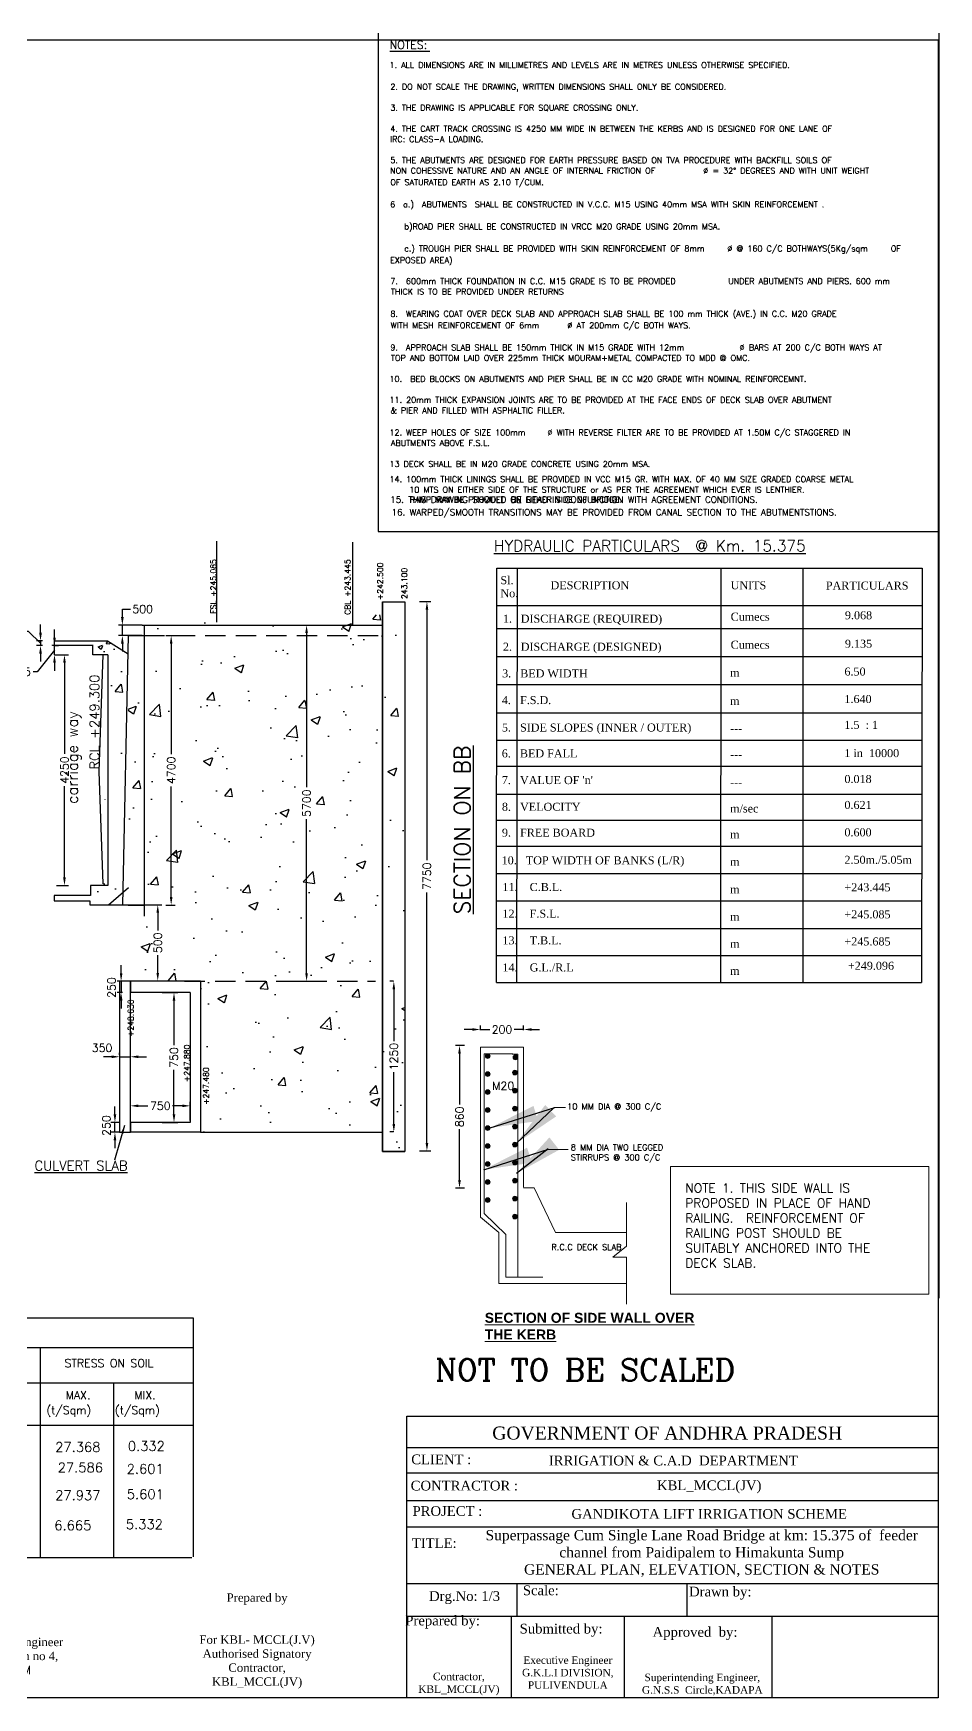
# Model space of a CAD drawing. Header units: inches. Extents: x 51530 to 52244, y 80984 to 81525.
# Drawn here: x 51962 to 52244, y 80984 to 81504 of the extents above; entities that cross this region are included whole.
import ezdxf

# ---------------------------------------------------------------- set-up
doc = ezdxf.new("R2010")
doc.units = ezdxf.units.IN
doc.header["$MEASUREMENT"] = 0
doc.linetypes.add('DASHED2', pattern=[9.525, 6.35, -3.175])
doc.layers.add('table border', color=1, linetype='Continuous')
doc.layers.add('text', color=6, linetype='Continuous')
doc.styles.add('RC', font='romanc.shx')
doc.styles.add('ROMAND', font='romand')
doc.styles.add('rs', font='romans.shx')
doc.styles.get("Standard").update_dxf_attribs({"font": 'romans.shx'})
doc.styles.add('TIMES', font='times.ttf')
doc.dimstyles.new('ISO-25', dxfattribs={"dimtxt": 2.5, "dimasz": 2.5, "dimexe": 1.25, "dimexo": 0.625, "dimtad": 1, "dimtxsty": 'Standard', "dimcen": 2.5, "dimadec": 0, "dimazin": 0, "dimtfac": 1, "dimtmove": 0, "dimatfit": 3, "dimfxl": 1, "dimarcsym": 0})
pattern_1 = [(50, (0, 0), (28.6904073, -2.5100854), [3, -33]), (355, (0, 0), (-5.550053, 30.087685), [2.4, -26.4]), (100.4514, (2.39, -0.21), (23.140375, 27.577582), [2.549608, -28.0456845]), (46.1842, (0, 8), (42.689642, -6.62076), [4.5, -49.5]), (96.6356, (3.557, 7.45), (37.386508, 38.964715), [3.824412, -42.06852]), (351.1842, (0, 8), (37.386478, 38.964744), [3.6, -39.6]), (21, (4, 6), (23.876282, -16.1047556), [3, -33]), (326, (4, 6), (9.732613, 29.006002), [2.4, -26.4]), (71.4514, (5.99, 4.658), (33.608905, 12.90122), [2.549608, -28.0456845]), (37.5, (0, 0), (0.4863942, 13.3157542), [0, -26.08, 0, -26.8, 0, -26.5]), (7.5, (0, 0), (10.5227815, 15.7764685), [0, -15.28, 0, -25.48, 0, -10.1]), (327.5, (-8.92, 0), (21.3528974, -0.9021949), [0, -10, 0, -31.2, 0, -41.4]), (317.5, (-12.92, 0), (23.3274468, 4.0041993), [0, -13, 0, -20.72, 0, -29.4])]
pattern_2 = [(50, (0, 0), (14.3452037, -1.2550427), [1.5, -16.5]), (355, (0, 0), (-2.7750267, 15.0438427), [1.2, -13.2]), (100.4514, (1.195, -0.105), (11.5701876, 13.7887908), [1.2748038, -14.0228422]), (46.1842, (0, 4), (21.344821, -3.3103803), [2.25, -24.75]), (96.6356, (1.779, 3.724), (18.693254, 19.4823574), [1.912206, -21.03426]), (351.1842, (0, 4), (18.693239, 19.482372), [1.8, -19.8]), (21, (2, 3), (11.938141, -8.0523778), [1.5, -16.5]), (326, (2, 3), (4.8663066, 14.503001), [1.2, -13.2]), (71.4514, (2.995, 2.329), (16.8044526, 6.45061), [1.2748038, -14.0228422]), (37.5, (0, 0), (0.2431971, 6.65787708), [0, -13.04, 0, -13.4, 0, -13.25]), (7.5, (0, 0), (5.26139075, 7.88823424), [0, -7.64, 0, -12.74, 0, -5.05]), (327.5, (-4.46, 0), (10.67644872, -0.45109743), [0, -5, 0, -15.6, 0, -20.7]), (317.5, (-6.46, 0), (11.6637234, 2.00209965), [0, -6.5, 0, -10.36, 0, -14.7])]

# ---------------------------------------------------------------- blocks, each defined once
blk = doc.blocks.new('*D255')
at = {"color": 0, "lineweight": -2, "transparency": 16777216}
for p, q in [((51963.92, 81316.26), (51963.92, 81318.76)), ((51960.19, 81316.63), (51958.94, 81316.63)), ((51963.92, 81312.99), (51960.19, 81316.63)), ((51964.54, 81313.76), (51962.67, 81313.76)), ((51963.92, 81313.76), (51963.92, 81312.22)), ((51963.92, 81313.76), (51963.92, 81312.22)), ((51964.54, 81312.22), (51962.67, 81312.22)), ((51963.92, 81309.72), (51963.92, 81307.22))]:
    blk.add_line(p, q, dxfattribs=at)
at = {"color": 0, "transparency": 16777216}
for points in [[(51963.5, 81316.26), (51964.34, 81316.26), (51963.92, 81313.76)], [(51963.5, 81309.72), (51964.34, 81309.72), (51963.92, 81312.22)]]:
    blk.add_solid(points, dxfattribs=at)
at = {"color": 0, "transparency": 16777216, "insert": (51955.1, 81316.63), "char_height": 2.5, "attachment_point": 5}
blk.add_mtext('200', dxfattribs=at)
blk = doc.blocks.new('*D256')
at = {"color": 0, "lineweight": -2, "transparency": 16777216}
for p, q in [((51968.29, 81314.72), (51968.29, 81317.22)), ((51968.29, 81310.8), (51962.82, 81304.05)), ((51968.29, 81309.37), (51968.29, 81312.22)), ((51968.29, 81309.37), (51968.29, 81312.22)), ((51968.32, 81312.22), (51969.54, 81312.22)), ((51968.32, 81309.37), (51969.54, 81309.37)), ((51962.82, 81304.05), (51961.57, 81304.05)), ((51968.29, 81306.87), (51968.29, 81304.37))]:
    blk.add_line(p, q, dxfattribs=at)
at = {"color": 0, "transparency": 16777216}
for points in [[(51967.87, 81314.72), (51968.71, 81314.72), (51968.29, 81312.22)], [(51967.87, 81306.87), (51968.71, 81306.87), (51968.29, 81309.37)]]:
    blk.add_solid(points, dxfattribs=at)
at = {"color": 0, "transparency": 16777216, "insert": (51957.73, 81304.05), "char_height": 2.5, "attachment_point": 5}
blk.add_mtext('225', dxfattribs=at)
blk = doc.blocks.new('*D257')
at = {"color": 0, "lineweight": -2, "transparency": 16777216}
for p, q in [((51968.95, 81309.37), (51972.65, 81309.37)), ((51971.4, 81306.87), (51971.4, 81278.37)), ((51971.4, 81239.81), (51971.4, 81268.31)), ((51968.95, 81237.31), (51972.65, 81237.31))]:
    blk.add_line(p, q, dxfattribs=at)
at = {"color": 0, "transparency": 16777216}
for points in [[(51970.98, 81306.87), (51971.81, 81306.87), (51971.4, 81309.37)], [(51970.98, 81239.81), (51971.81, 81239.81), (51971.4, 81237.31)]]:
    blk.add_solid(points, dxfattribs=at)
at = {"color": 0, "transparency": 16777216, "insert": (51971.4, 81273.34), "char_height": 2.5, "attachment_point": 5, "rotation": 90}
blk.add_mtext('4250', dxfattribs=at)
blk = doc.blocks.new('*D258')
at = {"color": 0, "lineweight": -2, "transparency": 16777216}
for p, q in [((52003.07, 81315.34), (52005.97, 81315.34)), ((52004.72, 81312.84), (52004.72, 81278.28)), ((52004.72, 81233.66), (52004.72, 81268.22)), ((52003.07, 81231.16), (52005.97, 81231.16))]:
    blk.add_line(p, q, dxfattribs=at)
at = {"color": 0, "transparency": 16777216}
for points in [[(52004.3, 81312.84), (52005.13, 81312.84), (52004.72, 81315.34)], [(52004.3, 81233.66), (52005.13, 81233.66), (52004.72, 81231.16)]]:
    blk.add_solid(points, dxfattribs=at)
at = {"color": 0, "transparency": 16777216, "insert": (52004.72, 81273.25), "char_height": 2.5, "attachment_point": 5, "rotation": 90}
blk.add_mtext('4700', dxfattribs=at)
blk = doc.blocks.new('*D259')
at = {"color": 0, "lineweight": -2, "transparency": 16777216}
for p, q in [((51995.67, 81318.62), (51988.23, 81318.62)), ((51989.48, 81321.12), (51989.48, 81323.62)), ((51989.48, 81323.62), (51991.98, 81323.62)), ((51989.48, 81315.34), (51989.48, 81318.62)), ((51995.67, 81315.34), (51988.23, 81315.34)), ((51989.48, 81312.84), (51989.48, 81310.34))]:
    blk.add_line(p, q, dxfattribs=at)
at = {"color": 0, "transparency": 16777216}
for points in [[(51989.06, 81321.12), (51989.9, 81321.12), (51989.48, 81318.62)], [(51989.06, 81312.84), (51989.9, 81312.84), (51989.48, 81315.34)]]:
    blk.add_solid(points, dxfattribs=at)
at = {"color": 0, "transparency": 16777216, "insert": (51995.82, 81323.62), "char_height": 2.5, "attachment_point": 5}
blk.add_mtext('500', dxfattribs=at)
blk = doc.blocks.new('*D276')
at = {"color": 0, "lineweight": -2, "transparency": 16777216}
for p, q in [((52001.95, 81203.81), (52006.85, 81203.81)), ((52005.6, 81201.31), (52005.6, 81187.38)), ((52005.6, 81165.77), (52005.6, 81179.7)), ((52001.95, 81163.27), (52006.85, 81163.27))]:
    blk.add_line(p, q, dxfattribs=at)
at = {"color": 0, "transparency": 16777216}
for points in [[(52005.18, 81201.31), (52006.01, 81201.31), (52005.6, 81203.81)], [(52005.18, 81165.77), (52006.01, 81165.77), (52005.6, 81163.27)]]:
    blk.add_solid(points, dxfattribs=at)
at = {"color": 0, "transparency": 16777216, "insert": (52005.6, 81183.54), "char_height": 2.5, "attachment_point": 5, "rotation": 90}
blk.add_mtext('750', dxfattribs=at)
blk = doc.blocks.new('*D277')
at = {"color": 0, "lineweight": -2, "transparency": 16777216}
for p, q in [((51987.16, 81165.77), (51987.16, 81168.27)), ((51988.62, 81163.27), (51985.91, 81163.27)), ((51987.16, 81160.18), (51987.16, 81163.27)), ((51988.62, 81160.18), (51985.91, 81160.18)), ((51987.16, 81157.68), (51987.16, 81155.18))]:
    blk.add_line(p, q, dxfattribs=at)
at = {"color": 0, "transparency": 16777216}
for points in [[(51986.74, 81165.77), (51987.58, 81165.77), (51987.16, 81163.27)], [(51986.74, 81157.68), (51987.58, 81157.68), (51987.16, 81160.18)]]:
    blk.add_solid(points, dxfattribs=at)
at = {"color": 0, "transparency": 16777216, "insert": (51984.48, 81162.28), "char_height": 2.5, "attachment_point": 5, "rotation": 90}
blk.add_mtext('250', dxfattribs=at)
blk = doc.blocks.new('*D278')
at = {"color": 0, "lineweight": -2, "transparency": 16777216}
for p, q in [((51989.09, 81209.84), (51989.09, 81212.34)), ((51989.51, 81207.34), (51987.84, 81207.34)), ((51989.09, 81207.34), (51989.09, 81203.81)), ((51989.51, 81203.81), (51987.84, 81203.81)), ((51989.09, 81201.31), (51989.09, 81198.81))]:
    blk.add_line(p, q, dxfattribs=at)
at = {"color": 0, "transparency": 16777216}
for points in [[(51988.68, 81209.84), (51989.51, 81209.84), (51989.09, 81207.34)], [(51988.68, 81201.31), (51989.51, 81201.31), (51989.09, 81203.81)]]:
    blk.add_solid(points, dxfattribs=at)
at = {"color": 0, "transparency": 16777216, "insert": (51986.12, 81205.4), "char_height": 2.5, "attachment_point": 5, "rotation": 90}
blk.add_mtext('250', dxfattribs=at)
blk = doc.blocks.new('*D283')
at = {"color": 0, "lineweight": -2, "transparency": 16777216}
for p, q in [((51984.22, 81231.27), (52001.78, 81231.27)), ((52000.53, 81228.77), (52000.53, 81223.21)), ((52000.53, 81209.97), (52000.53, 81215.53)), ((51994.67, 81207.47), (52001.78, 81207.47))]:
    blk.add_line(p, q, dxfattribs=at)
at = {"color": 0, "transparency": 16777216}
for points in [[(52000.11, 81228.77), (52000.94, 81228.77), (52000.53, 81231.27)], [(52000.11, 81209.97), (52000.94, 81209.97), (52000.53, 81207.47)]]:
    blk.add_solid(points, dxfattribs=at)
at = {"color": 0, "transparency": 16777216, "insert": (52000.53, 81219.37), "char_height": 2.5, "attachment_point": 5, "rotation": 90}
blk.add_mtext('500', dxfattribs=at)
blk = doc.blocks.new('*D284')
at = {"color": 0, "lineweight": -2, "transparency": 16777216}
for p, q in [((52074.15, 81207.36), (52073.01, 81207.36)), ((52074.26, 81204.86), (52074.26, 81188.67)), ((52074.26, 81162.77), (52074.26, 81178.96)), ((52074.15, 81160.27), (52073.01, 81160.27))]:
    blk.add_line(p, q, dxfattribs=at)
at = {"color": 0, "transparency": 16777216}
for points in [[(52073.84, 81204.86), (52074.67, 81204.86), (52074.26, 81207.36)], [(52073.84, 81162.77), (52074.67, 81162.77), (52074.26, 81160.27)]]:
    blk.add_solid(points, dxfattribs=at)
at = {"color": 0, "transparency": 16777216, "insert": (52074.26, 81183.82), "char_height": 2.5, "attachment_point": 5, "rotation": 90}
blk.add_mtext('1250', dxfattribs=at)
blk = doc.blocks.new('*D285')
at = {"color": 0, "lineweight": -2, "transparency": 16777216}
for p, q in [((52082.28, 81325.95), (52085.84, 81325.95)), ((52084.59, 81323.45), (52084.59, 81245.18)), ((52084.59, 81156.86), (52084.59, 81235.12)), ((52082.28, 81154.36), (52085.84, 81154.36))]:
    blk.add_line(p, q, dxfattribs=at)
at = {"color": 0, "transparency": 16777216}
for points in [[(52084.17, 81323.45), (52085.01, 81323.45), (52084.59, 81325.95)], [(52084.17, 81156.86), (52085.01, 81156.86), (52084.59, 81154.36)]]:
    blk.add_solid(points, dxfattribs=at)
at = {"color": 0, "transparency": 16777216, "insert": (52084.59, 81240.15), "char_height": 2.5, "attachment_point": 5, "rotation": 90}
blk.add_mtext('7750', dxfattribs=at)
blk = doc.blocks.new('*D295')
at = {"color": 0, "lineweight": -2, "transparency": 16777216}
for p, q in [((51991.97, 81163.9), (51991.97, 81169.69)), ((51994.47, 81168.44), (51997.48, 81168.44)), ((52008.17, 81168.44), (52005.16, 81168.44)), ((52010.67, 81163.9), (52010.67, 81169.69))]:
    blk.add_line(p, q, dxfattribs=at)
at = {"color": 0, "transparency": 16777216}
for points in [[(51994.47, 81168.86), (51994.47, 81168.02), (51991.97, 81168.44)], [(52008.17, 81168.86), (52008.17, 81168.02), (52010.67, 81168.44)]]:
    blk.add_solid(points, dxfattribs=at)
at = {"color": 0, "transparency": 16777216, "insert": (52001.32, 81168.44), "char_height": 2.5, "attachment_point": 5}
blk.add_mtext('750', dxfattribs=at)
blk = doc.blocks.new('*D299')
at = {"color": 0, "lineweight": -2, "transparency": 16777216}
for p, q in [((52096.33, 81187.26), (52093.52, 81187.26)), ((52094.77, 81184.76), (52094.77, 81168.85)), ((52094.77, 81145.27), (52094.77, 81161.18)), ((52096.33, 81142.77), (52093.52, 81142.77))]:
    blk.add_line(p, q, dxfattribs=at)
at = {"color": 0, "transparency": 16777216}
for points in [[(52094.35, 81184.76), (52095.18, 81184.76), (52094.77, 81187.26)], [(52094.35, 81145.27), (52095.18, 81145.27), (52094.77, 81142.77)]]:
    blk.add_solid(points, dxfattribs=at)
at = {"color": 0, "transparency": 16777216, "insert": (52094.77, 81165.01), "char_height": 2.5, "attachment_point": 5, "rotation": 90}
blk.add_mtext('860', dxfattribs=at)
blk = doc.blocks.new('*D300')
at = {"color": 0, "lineweight": -2, "transparency": 16777216}
for p, q in [((52098.77, 81192.29), (52096.27, 81192.29)), ((52101.27, 81192.04), (52101.27, 81193.54)), ((52101.27, 81192.29), (52104.19, 81192.29)), ((52114.79, 81192.29), (52111.87, 81192.29)), ((52114.79, 81192.04), (52114.79, 81193.54)), ((52117.29, 81192.29), (52119.79, 81192.29))]:
    blk.add_line(p, q, dxfattribs=at)
at = {"color": 0, "transparency": 16777216}
for points in [[(52098.77, 81192.71), (52098.77, 81191.87), (52101.27, 81192.29)], [(52117.29, 81192.71), (52117.29, 81191.87), (52114.79, 81192.29)]]:
    blk.add_solid(points, dxfattribs=at)
at = {"color": 0, "transparency": 16777216, "insert": (52108.03, 81192.29), "char_height": 2.5, "attachment_point": 5}
blk.add_mtext('200', dxfattribs=at)
blk = doc.blocks.new('*D306')
at = {"color": 0, "lineweight": -2, "transparency": 16777216}
for p, q in [((51986.12, 81183.77), (51983.62, 81183.77)), ((51988.62, 81184.39), (51988.62, 81185.02)), ((51988.62, 81183.77), (51991.97, 81183.77)), ((51991.97, 81184.39), (51991.97, 81185.02)), ((51994.47, 81183.77), (51996.97, 81183.77))]:
    blk.add_line(p, q, dxfattribs=at)
at = {"color": 0, "transparency": 16777216}
for points in [[(51986.12, 81184.18), (51986.12, 81183.35), (51988.62, 81183.77)], [(51994.47, 81184.18), (51994.47, 81183.35), (51991.97, 81183.77)]]:
    blk.add_solid(points, dxfattribs=at)
at = {"color": 0, "transparency": 16777216, "insert": (51983.14, 81186.53), "char_height": 2.5, "attachment_point": 5}
blk.add_mtext('350', dxfattribs=at)
blk = doc.blocks.new('*D307')
at = {"color": 0, "lineweight": -2, "transparency": 16777216}
for p, q in [((52033.81, 81318.62), (52048.26, 81318.62)), ((52047.01, 81316.12), (52047.01, 81268.02)), ((52047.01, 81209.85), (52047.01, 81257.96)), ((52039.34, 81207.35), (52048.26, 81207.35))]:
    blk.add_line(p, q, dxfattribs=at)
at = {"color": 0, "transparency": 16777216}
for points in [[(52046.59, 81316.12), (52047.42, 81316.12), (52047.01, 81318.62)], [(52046.59, 81209.85), (52047.42, 81209.85), (52047.01, 81207.35)]]:
    blk.add_solid(points, dxfattribs=at)
at = {"color": 0, "transparency": 16777216, "insert": (52047.01, 81262.99), "char_height": 2.5, "attachment_point": 5, "rotation": 90}
blk.add_mtext('5700', dxfattribs=at)

msp = doc.modelspace()

# ---------------------------------------------------------------- hatches: boundary and pattern name
h = msp.add_hatch()
h.set_pattern_fill('AR-CONC', color=256, scale=4, style=0)
h.set_pattern_definition(pattern_1)
h.paths.add_polyline_path([(52070.708, 81325.865), (52077.666, 81325.865), (52077.666, 81154.123), (52070.708, 81154.123)])
h = msp.add_hatch()
h.set_pattern_fill('AR-CONC', color=256, scale=4, style=0)
h.set_pattern_definition(pattern_1)
h.paths.add_polyline_path([(51996.294, 81318.62), (52070.708, 81321.861), (52070.708, 81224.39), (51996.294, 81227.645)])
h = msp.add_hatch()
h.set_pattern_fill('AR-CONC', color=256, scale=2, style=0)
h.set_pattern_definition(pattern_2)
h.paths.add_polyline_path([(51980.241, 81313.758), (51980.241, 81309.373), (51990.707, 81309.866), (51984.867, 81313.758)])
h = msp.add_hatch()
h.set_pattern_fill('AR-CONC', color=256, scale=4, style=0)
h.set_pattern_definition(pattern_1)
h.paths.add_polyline_path([(51991.294, 81315.341), (51996.294, 81315.341), (51996.294, 81231.164), (51991.294, 81231.164)])
h = msp.add_hatch()
h.set_pattern_fill('AR-CONC', color=256, scale=4, style=0)
h.set_pattern_definition(pattern_1)
h.paths.add_polyline_path([(51984.924, 81309.373), (51990.707, 81309.866), (51990.707, 81236.203), (51983.533, 81236.203)])
h = msp.add_hatch()
h.set_pattern_fill('AR-CONC', color=256, scale=2, style=0)
h.set_pattern_definition(pattern_2)
h.paths.add_polyline_path([(51979.526, 81237.311), (51979.28, 81232.472), (51979.28, 81231.241), (51985.193, 81231.241), (51990.707, 81236.203), (51984.924, 81237.311)])
h = msp.add_hatch()
h.set_pattern_fill('AR-CONC', color=256, scale=2, style=0)
h.set_pattern_definition(pattern_2)
h.paths.add_polyline_path([(51979.526, 81237.311), (51979.28, 81232.472), (51979.28, 81231.241), (51985.193, 81231.241), (51990.707, 81236.203), (51984.924, 81237.311)])
h = msp.add_hatch()
h.set_pattern_fill('AR-CONC', color=256, scale=4, style=0)
h.set_pattern_definition(pattern_1)
h.paths.add_polyline_path([(51991.294, 81231.164), (51991.294, 81207.526), (52068.502, 81207.526), (52069.163, 81234.12)])
h = msp.add_hatch()
h.set_pattern_fill('AR-CONC', color=256, scale=4, style=0)
h.set_pattern_definition(pattern_1)
edge = h.paths.add_edge_path()
edge.add_line((52013.843, 81207.394), (52068.502, 81207.351))
edge.add_line((52068.502, 81207.351), (52070.708, 81160.184))
edge.add_line((52070.708, 81160.184), (52013.843, 81160.184))
edge.add_line((52013.843, 81160.184), (52013.843, 81207.351))
at = {"lineweight": 15}
h = msp.add_hatch(color=256, dxfattribs=at)
edge = h.paths.add_edge_path()
edge.add_arc((52103.578, 81183.996), 0.735, 0, 360)
h = msp.add_hatch(color=256, dxfattribs=at)
edge = h.paths.add_edge_path()
edge.add_arc((52112.25, 81183.584), 0.735, 0, 360)
h = msp.add_hatch(color=256, dxfattribs=at)
edge = h.paths.add_edge_path()
edge.add_arc((52103.578, 81178.371), 0.735, 0, 360)
h = msp.add_hatch(color=256, dxfattribs=at)
edge = h.paths.add_edge_path()
edge.add_arc((52112.043, 81178.838), 0.735, 0, 360)
h = msp.add_hatch(color=256, dxfattribs=at)
edge = h.paths.add_edge_path()
edge.add_arc((52103.578, 81172.746), 0.735, 0, 360)
h = msp.add_hatch(color=256, dxfattribs=at)
edge = h.paths.add_edge_path()
edge.add_arc((52112.043, 81173.213), 0.735, 0, 360)
h = msp.add_hatch(color=256, dxfattribs=at)
edge = h.paths.add_edge_path()
edge.add_arc((52103.578, 81167.121), 0.735, 0, 360)
h = msp.add_hatch(color=256, dxfattribs=at)
edge = h.paths.add_edge_path()
edge.add_arc((52112.043, 81167.588), 0.735, 0, 360)
h = msp.add_hatch(color=256, dxfattribs=at)
edge = h.paths.add_edge_path()
edge.add_arc((52112.043, 81161.963), 0.735, 0, 360)
h = msp.add_hatch(color=256, dxfattribs=at)
edge = h.paths.add_edge_path()
edge.add_arc((52103.578, 81161.496), 0.735, 0, 360)
h = msp.add_hatch(color=256, dxfattribs=at)
edge = h.paths.add_edge_path()
edge.add_arc((52103.578, 81155.871), 0.735, 0, 360)
h = msp.add_hatch(color=256, dxfattribs=at)
edge = h.paths.add_edge_path()
edge.add_arc((52112.043, 81156.338), 0.735, 0, 360)
h = msp.add_hatch(color=256, dxfattribs=at)
edge = h.paths.add_edge_path()
edge.add_arc((52103.578, 81150.246), 0.735, 0, 360)
h = msp.add_hatch(color=256, dxfattribs=at)
edge = h.paths.add_edge_path()
edge.add_arc((52112.043, 81150.713), 0.735, 0, 360)
h = msp.add_hatch(color=256, dxfattribs=at)
edge = h.paths.add_edge_path()
edge.add_arc((52103.578, 81144.621), 0.735, 0, 360)
h = msp.add_hatch(color=256, dxfattribs=at)
edge = h.paths.add_edge_path()
edge.add_arc((52112.043, 81145.088), 0.735, 0, 360)
h = msp.add_hatch(color=256, dxfattribs=at)
edge = h.paths.add_edge_path()
edge.add_arc((52103.578, 81138.996), 0.735, 0, 360)
h = msp.add_hatch(color=256, dxfattribs=at)
edge = h.paths.add_edge_path()
edge.add_arc((52112.043, 81139.463), 0.735, 0, 360)
h = msp.add_hatch(color=256, dxfattribs=at)
edge = h.paths.add_edge_path()
edge.add_arc((52112.043, 81133.838), 0.735, 0, 360)

# ---------------------------------------------------------------- linework, layer by layer
at = {"color": 0}
for p, q in [((52069.325, 81503.507), (52069.325, 81347.894)), ((52072.956, 81497.951), (52085.456, 81497.951)), ((52069.325, 81347.894), (52244.412, 81347.894)), ((52106.315, 81206.935), (52106.468, 81336.38)), ((52106.468, 81336.38), (52239.222, 81336.38)), ((52112.741, 81336.38), (52112.588, 81206.935)), ((52176.396, 81336.38), (52176.243, 81206.935)), ((52201.945, 81336.38), (52201.945, 81206.935)), ((52239.222, 81336.38), (52239.069, 81206.935)), ((52106.468, 81324.791), (52239.222, 81324.791)), ((52106.468, 81317.592), (52239.222, 81317.592)), ((52106.468, 81308.83), (52239.222, 81308.83)), ((52106.315, 81300.068), (52239.069, 81300.068)), ((52106.315, 81291.246), (52239.069, 81291.246)), ((52106.315, 81282.669), (52239.069, 81282.669)), ((52106.315, 81274.583), (52239.069, 81274.583)), ((52106.315, 81265.761), (52239.069, 81265.761)), ((52106.315, 81257.674), (52239.069, 81257.674)), ((52106.315, 81249.587), (52239.069, 81249.587)), ((52106.315, 81241.01), (52239.069, 81241.01)), ((52106.315, 81232.433), (52239.069, 81232.433)), ((52106.315, 81223.857), (52239.069, 81223.857)), ((52106.315, 81215.396), (52239.069, 81215.396)), ((52078.324, 81071.534), (52244.215, 81071.534)), ((52078.324, 81061.692), (52244.215, 81061.692)), ((52078.324, 81053.751), (52244.215, 81053.751)), ((52078.324, 81045.121), (52244.215, 81045.121)), ((52078.324, 81036.936), (52244.215, 81036.936)), ((52244.215, 81019.147), (52078.3, 81019.147)), ((52112.716, 81019.157), (52112.716, 81009.018)), ((52165.808, 81019.157), (52165.808, 81009.018)), ((52078.324, 81009.018), (52244.215, 81009.018)), ((52078.324, 81009.018), (52244.215, 81009.018)), ((52110.865, 81009.018), (52110.865, 80983.535)), ((52146.158, 81009.018), (52146.158, 80983.535)), ((52192.316, 81009.161), (52192.316, 80983.678))]:
    msp.add_line(p, q, dxfattribs=at)
at = {"color": 0, "linetype": 'ByBlock'}
for p, q in [((52244.412, 81503.507), (52244.412, 81108.36)), ((52106.315, 81206.935), (52239.069, 81206.935))]:
    msp.add_line(p, q, dxfattribs=at)
for p, q in [((52019.001, 81319.563), (52019.001, 81344.81)), ((52061.499, 81318.717), (52061.499, 81344.52)), ((52070.708, 81325.865), (52070.708, 81154.123)), ((52070.708, 81325.865), (52077.666, 81325.865)), ((52077.666, 81325.865), (52077.666, 81154.123)), ((51995.669, 81318.62), (52070.708, 81318.62)), ((51996.294, 81318.62), (51996.294, 81227.645)), ((51968.288, 81312.199), (51968.288, 81313.758)), ((51968.288, 81313.758), (51984.867, 81313.758)), ((51984.867, 81313.758), (51991.294, 81309.678)), ((51991.294, 81315.341), (51989.499, 81231.273)), ((51991.294, 81315.341), (51996.294, 81315.341)), ((51996.294, 81315.341), (51996.294, 81315.341)), ((51996.294, 81315.341), (51996.294, 81315.341)), ((52070.455, 81315.341), (52070.455, 81314.988)), ((51967.7, 81312.223), (51967.7, 81312.469)), ((51980.265, 81312.223), (51967.7, 81312.223)), ((51980.241, 81309.373), (51980.241, 81312.469)), ((51984.924, 81309.373), (51980.241, 81309.373)), ((51982.22, 81272.93), (51983.475, 81309.294)), ((51984.924, 81309.373), (51984.924, 81237.311)), ((51983.475, 81237.82), (51982.22, 81272.93)), ((51984.924, 81237.311), (51979.526, 81237.311)), ((51979.526, 81237.311), (51979.526, 81234.195)), ((51985.193, 81231.241), (51991.352, 81236.656)), ((51979.526, 81234.195), (51968.193, 81234.195)), ((51968.193, 81234.195), (51968.193, 81232.472)), ((51968.193, 81232.472), (51979.28, 81232.472)), ((51979.28, 81232.472), (51979.28, 81231.241)), ((51979.28, 81231.241), (51985.193, 81231.241)), ((51991.294, 81231.164), (51996.294, 81231.164)), ((52013.843, 81207.351), (51991.969, 81207.351)), ((51991.969, 81207.351), (51991.969, 81203.814)), ((52013.843, 81207.394), (52013.843, 81160.184)), ((52010.672, 81203.814), (51991.969, 81203.814)), ((52010.672, 81203.814), (52010.672, 81163.27)), ((52010.672, 81163.27), (51991.969, 81163.27)), ((51991.969, 81163.27), (51991.969, 81160.184)), ((52013.843, 81160.184), (51991.969, 81160.184)), ((52013.843, 81160.184), (52070.708, 81160.184)), ((52070.708, 81154.123), (52077.666, 81154.123))]:
    msp.add_line(p, q)
at = {"linetype": 'DASHED2'}
for p, q in [((51996.294, 81315.341), (52070.455, 81315.341)), ((52008.919, 81207.351), (52068.502, 81207.351))]:
    msp.add_line(p, q, dxfattribs=at)
at = {"lineweight": 15}
for p, q in [((52114.793, 81186.744), (52101.271, 81186.744)), ((52101.271, 81186.744), (52101.271, 81158.745)), ((52102.459, 81184.655), (52102.459, 81134.828)), ((52102.459, 81184.655), (52111.381, 81184.655)), ((52112.976, 81184.596), (52111.232, 81184.596)), ((52112.976, 81115.033), (52112.976, 81184.596)), ((52114.793, 81143.037), (52114.793, 81186.741)), ((52124.323, 81167.894), (52127.823, 81167.894)), ((52101.271, 81158.745), (52101.271, 81133.649)), ((52122.027, 81154.843), (52128.707, 81154.843)), ((52118.082, 81142.775), (52114.781, 81142.775)), ((52124.723, 81128.879), (52118.082, 81142.775)), ((52146.931, 81138.237), (52146.931, 81124.6)), ((52101.271, 81133.649), (52107.082, 81128.879)), ((52102.459, 81134.828), (52109.282, 81128.272)), ((52107.082, 81128.879), (52107.082, 81112.909)), ((52109.282, 81128.272), (52109.282, 81114.897)), ((52146.931, 81128.879), (52124.723, 81128.879)), ((52146.931, 81124.6), (52142.61, 81121.191)), ((52142.61, 81121.191), (52146.931, 81121.191)), ((52146.931, 81121.191), (52146.931, 81117.782)), ((52146.931, 81117.782), (52146.931, 81112.909)), ((52107.082, 81112.909), (52146.931, 81112.909)), ((52109.282, 81114.897), (52120.829, 81114.897)), ((52146.931, 81112.909), (52146.931, 81106.505))]:
    msp.add_line(p, q, dxfattribs=at)
for points in [[(51530.257, 81501.467), (52244.215, 81501.467), (52244.215, 80983.535), (51530.257, 80983.535)], [(51991.969, 81207.351), (51988.618, 81207.351), (51988.618, 81160.184), (51991.969, 81160.184)]]:
    msp.add_lwpolyline(points, close=True)
msp.add_lwpolyline([(52070.708, 81325.865), (52077.666, 81325.865), (52077.666, 81154.123), (52070.708, 81154.123), (52070.708, 81325.865)])
msp.add_lwpolyline([(52160.654, 81149.465), (52241.336, 81149.465), (52241.336, 81109.588), (52160.654, 81109.588)], close=True, dxfattribs=at)
at = {"color": 0}
msp.add_lwpolyline([(52078.324, 81071.534), (52244.215, 81071.534), (52244.215, 80983.535), (52078.324, 80983.535)], close=True, dxfattribs=at)
at = {"lineweight": 15}
for centre in [(52103.578, 81183.996), (52112.25, 81183.584), (52103.578, 81178.371), (52112.043, 81178.838), (52103.578, 81172.746), (52112.043, 81173.213), (52103.578, 81167.121), (52112.043, 81167.588), (52112.043, 81161.963), (52103.578, 81161.496), (52103.578, 81155.871), (52112.043, 81156.338), (52103.578, 81150.246), (52112.043, 81150.713), (52103.578, 81144.621), (52112.043, 81145.088), (52103.578, 81138.996), (52112.043, 81139.463), (52112.043, 81133.838)]:
    msp.add_circle(centre, 0.735, dxfattribs=at)
at = {"layer": 'table border', "color": 0}
for p, q in [((52011.664, 81102.151), (51866.709, 81102.151)), ((52011.664, 81027.596), (52011.664, 81102.151)), ((51866.709, 81092.965), (52011.664, 81092.965)), ((51963.904, 81027.272), (51963.904, 81092.965)), ((52011.664, 81081.83), (51918.164, 81081.83)), ((51986.775, 81027.272), (51986.775, 81081.83)), ((52011.664, 81068.562), (51866.709, 81068.562)), ((52011.187, 81027.272), (51866.232, 81027.272))]:
    msp.add_line(p, q, dxfattribs=at)

# ---------------------------------------------------------------- texts
at = {"color": 0}
for s, height, style, p in [('NOTES:', 2.5, 'rs', (52072.956, 81498.649)), ('1. ALL DIMENSIONS ARE IN MILLIMETRES AND LEVELS ARE IN METRES UNLESS OTHERWISE SPECIFIED.', 1.83325, 'rs', (52072.909, 81492.674)), ('2. DO NOT SCALE THE DRAWING, WRITTEN DIMENSIONS SHALL ONLY BE CONSIDERED.', 1.83325, 'rs', (52073.17, 81485.897)), ('3. THE DRAWING IS APPLICABLE FOR SQUARE CROSSING ONLY.', 1.83325, 'rs', (52073.17, 81479.341)), ('4. THE CART TRACK CROSSING IS 4250 MM WIDE IN BETWEEN THE KERBS AND IS DESIGNED FOR ONE LANE OF ', 1.83325, 'rs', (52073.17, 81472.786)), ('IRC: CLASS-A LOADING.', 1.83325, 'rs', (52073.083, 81469.508)), ('5. THE ABUTMENTS ARE DESIGNED FOR EARTH PRESSURE BASED ON TVA PROCEDURE WITH BACKFILL SOILS OF ', 1.83325, 'rs', (52073.17, 81462.953)), ('NON COHESSIVE NATURE AND AN ANGLE OF INTERNAL FRICTION OF ', 1.83325, 'rs', (52073.083, 81459.675)), ('∅', 1.833, 'rs', (52170.857, 81459.675)), (' = 32° DEGREES AND WITH UNIT WEIGHT ', 1.83325, 'rs', (52172.515, 81459.675)), ('OF SATURATED EARTH AS 2.10 T/CUM.', 1.83325, 'rs', (52073.17, 81456.048)), ('6  a.)  ABUTMENTS  SHALL BE CONSTRUCTED IN V.C.C. M15 USING 40mm MSA WITH SKIN REINFORCEMENT .', 1.83325, 'rs', (52073.083, 81449.144)), ('   b)ROAD PIER SHALL BE CONSTRUCTED IN VRCC M20 GRADE USING 20mm MSA.', 1.83325, 'rs', (52073.432, 81442.239)), ('EXPOSED AREA)', 1.83325, 'rs', (52073.083, 81431.708)), ('   c.) TROUGH PIER SHALL BE PROVIDED WITH SKIN REINFORCEMENT OF 8mm', 1.83325, 'rs', (52073.432, 81435.335)), ('∅', 1.833, 'rs', (52178.364, 81435.335)), (' @ 160 C/C BOTHWAYS(5Kg/sqm', 1.83325, 'rs', (52180.023, 81435.335)), ('OF ', 1.8333, 'rs', (52229.449, 81435.335)), ('7.  600mm THICK FOUNDATION IN C.C. M15 GRADE IS TO BE PROVIDED', 1.83325, 'rs', (52073.17, 81425.153)), ('THICK IS TO BE PROVIDED UNDER RETURNS', 1.83325, 'rs', (52073.345, 81421.875)), (' UNDER ABUTMENTS AND PIERS. 600 mm ', 1.83325, 'rs', (52177.404, 81425.153)), ('8.  WEARING COAT OVER DECK SLAB AND APPROACH SLAB SHALL BE 100 mm THICK (AVE.) IN C.C. M20 GRADE ', 1.83325, 'rs', (52073.17, 81414.97)), ('WITH MESH REINFORCEMENT OF 6mm ', 1.83325, 'rs', (52073.258, 81411.344)), ('∅', 1.833, 'rs', (52128.43, 81411.344)), (' AT 200mm C/C BOTH WAYS.', 1.83325, 'rs', (52130.089, 81411.344)), ('9.  APPROACH SLAB SHALL BE 150mm THICK IN M15 GRADE WITH 12mm ', 1.83325, 'rs', (52073.17, 81404.439)), ('TOP AND BOTTOM LAID OVER 225mm THICK MOURAM+METAL COMPACTED TO MDD @ OMC.', 1.83325, 'rs', (52073.345, 81401.161)), ('∅', 1.833, 'rs', (52182.205, 81404.439)), (' BARS AT 200 C/C BOTH WAYS AT ', 1.83325, 'rs', (52183.864, 81404.439)), ('10.  BED BLOCKS ON ABUTMENTS AND PIER SHALL BE IN CC M20 GRADE WITH NOMINAL REINFORCEMNT.', 1.83325, 'rs', (52072.909, 81394.606)), ('11. 20mm THICK EXPANSION JOINTS ARE TO BE PROVIDED AT THE FACE ENDS OF DECK SLAB OVER ABUTMENT ', 1.83325, 'rs', (52072.909, 81388.051)), ('& PIER AND FILLED WITH ASPHALTIC FILLER.', 1.83325, 'rs', (52073.17, 81384.773)), ('12. WEEP HOLES OF SIZE 100mm', 1.83325, 'rs', (52072.909, 81377.868)), ('ABUTMENTS ABOVE F.S.L.', 1.83325, 'rs', (52073.345, 81374.591)), ('∅', 1.833, 'rs', (52122.232, 81377.868)), (' WITH REVERSE FILTER ARE TO BE PROVIDED AT 1.50M C/C STAGGERED IN ', 1.83325, 'rs', (52123.89, 81377.868)), ('13 DECK SHALL BE IN M20 GRADE CONCRETE USING 20mm MSA.', 1.83325, 'rs', (52072.909, 81368.035)), ('14. 100mm THICK LININGS SHALL BE PROVIDED IN VCC M15 GR. WITH MAX. OF 40 MM SIZE GRADED COARSE METAL', 1.83325, 'rs', (52072.909, 81363.275)), ('10 MTS ON EITHER SIDE OF THE STRUCTURE or AS PER THE AGREEMENT WHICH EVER IS LENTHIER.', 1.83325, 'rs', (52079.078, 81359.998)), ('%%UHYDRAULIC PARTICULARS  @ Km. 15.375', 3.5, 'ROMAND', (52105.523, 81341.665)), ('Sl.', 2.5, 'TIMES', (52107.547, 81331.399)), ('No.', 2.5, 'TIMES', (52107.547, 81327.318)), ('DESCRIPTION', 2.5, 'TIMES', (52123.197, 81329.812)), ('UNITS', 2.5, 'TIMES', (52179.446, 81329.812)), ('PARTICULARS', 2.5, 'TIMES', (52209.164, 81329.72)), ('Cumecs', 2.5, 'TIMES', (52179.446, 81320.01)), ('9.068', 2.5, 'TIMES', (52215.126, 81320.445)), ('Cumecs', 2.5, 'TIMES', (52179.446, 81311.248)), ('9.135', 2.5, 'TIMES', (52215.126, 81311.556)), ('m', 2.5, 'TIMES', (52179.292, 81302.486)), ('6.50', 2.5, 'TIMES', (52214.973, 81302.861)), ('m', 2.5, 'TIMES', (52179.292, 81293.664)), ('1.640', 2.5, 'TIMES', (52214.973, 81294.284)), ('1.5  : 1', 2.5, 'TIMES', (52214.973, 81286.198)), ('---', 2.5, 'TIMES', (52179.292, 81285.087)), ('---', 2.5, 'TIMES', (52179.292, 81277)), ('1 in  10000', 2.5, 'TIMES', (52214.973, 81277.376)), ('0.018', 2.5, 'TIMES', (52214.973, 81269.289)), ('---', 2.5, 'TIMES', (52179.292, 81268.178)), ('m/sec', 2.5, 'TIMES', (52179.292, 81260.091)), ('0.621', 2.5, 'TIMES', (52214.973, 81261.202)), ('m', 2.5, 'TIMES', (52179.292, 81252.005)), ('0.600', 2.5, 'TIMES', (52214.973, 81252.625)), ('2.50m./5.05m', 2.5, 'TIMES', (52214.973, 81244.048)), ('m', 2.5, 'TIMES', (52179.292, 81243.428)), ('m', 2.5, 'TIMES', (52179.292, 81234.851)), ('+243.445', 2.5, 'TIMES', (52214.973, 81235.472)), ('m', 2.5, 'TIMES', (52179.292, 81226.274)), ('+245.085', 2.5, 'TIMES', (52214.973, 81227.011)), ('+245.685', 2.5, 'TIMES', (52214.973, 81218.55)), ('m', 2.5, 'TIMES', (52179.292, 81217.813)), ('m', 2.5, 'TIMES', (52179.292, 81209.353)), ('STRESS ON SOIL', 2.5, 'RC', (51971.432, 81086.805)), ('(t/Sqm)', 2.5, 'RC', (51965.725, 81072.116)), ('   MAX. ', 2.5, 'RC', (51966.202, 81076.759)), ('(t/Sqm)', 2.5, 'RC', (51987.154, 81072.116)), ('   MIX. ', 2.5, 'RC', (51987.63, 81076.759))]:
    msp.add_text(s, height=height, dxfattribs=dict(at, style=style)).set_placement(p)
at = {"color": 0, "linetype": 'ByBlock', "style": 'TIMES'}
for s, p in [('1. ', (52108.33, 81319.38)), ('DISCHARGE (REQUIRED)', (52113.896, 81319.38)), ('DISCHARGE (DESIGNED)', (52113.896, 81310.618)), ('2.', (52108.33, 81310.618)), ('3.   BED WIDTH', (52108.069, 81302.284)), ('4.   F.S.D.', (52107.998, 81293.951)), ('5.   SIDE SLOPES (INNER / OUTER)', (52107.998, 81285.374)), ('6.   BED FALL', (52107.971, 81277.284)), ("7.   VALUE OF 'n'", (52107.989, 81268.951)), ('8.   VELOCITY', (52108.011, 81260.618)), ('9.   FREE BOARD', (52108.011, 81252.531)), ('10.   TOP WIDTH OF BANKS (L/R)', (52107.924, 81243.889)), ('11.    C.B.L.', (52108.177, 81235.555)), ('12.    F.S.L.', (52108.177, 81227.221)), ('13.    T.B.L.', (52108.177, 81218.888)), ('14.    G.L./R.L', (52108.177, 81210.427)), ('+249.096', (52216.057, 81210.952))]:
    msp.add_text(s, height=2.5, dxfattribs=at).set_placement(p)
at = {"style": 'RC'}
msp.add_text('NOT TO BE SCALED', height=6.875, dxfattribs=at).set_placement((52087.17, 81082.548))
at = {"attachment_point": 1, "style": 'rs'}
for s, insert, char_height, width in [('{\\H0.4x;15. THIS DRAWING SHOULD BE READ IN CONJUNCTION WITH AGREEMENT CONDITIONS.} ', (52073.126, 81358.834), 5, 169.46651), ('{\\H0.4x;16. WARPED/SMOOTH TRANSITIONS MAY BE PROVIDED FROM CANAL SECTION TO THE ABUTMENTSTIONS.} ', (52073.545, 81354.874), 5, 169.46651), ('{\\LCULVERT SLAB}', (51962.058, 81151.245), 3, 82.70764), ('{\\H0.6x;27.368}', (51968.497, 81063.332), 5, 18.41122), ('{\\H0.6x;0.332}', (51991.182, 81063.661), 5, 18.41122), ('{\\H0.6x;27.586}', (51969.283, 81056.951), 5, 18.41122), ('{\\H0.6x;2.601}', (51990.833, 81056.516), 5, 18.41122), ('{\\H0.6x;27.937}', (51968.497, 81048.274), 5, 18.41122), ('{\\H0.6x;5.601}', (51990.853, 81048.602), 5, 18.41122), ('{\\H0.6x;6.665}', (51968.224, 81038.882), 5, 18.41122), ('{\\H0.6x;5.332}', (51990.581, 81039.21), 5, 18.41122)]:
    msp.add_mtext(s, dxfattribs=dict(at, insert=insert, char_height=char_height, width=width))
at = {"color": 0, "insert": (52079.285, 81358.741), "char_height": 1.83325, "width": 168.67183, "attachment_point": 1, "style": 'rs'}
msp.add_mtext('RAMP MAY BE PROVIDED ON EITHER SIDE OF BRIDGE.', dxfattribs=at)
at = {"attachment_point": 1, "rotation": 90, "style": 'rs'}
for s, insert, char_height, width in [('carriage way', (51972.183, 81262.768), 3.375, 37.25196), ('{\\LSECTION ON BB}', (52093.095, 81228.266), 5, 91.60146)]:
    msp.add_mtext(s, dxfattribs=dict(at, insert=insert, char_height=char_height, width=width))
at = {"lineweight": 15, "attachment_point": 1, "style": 'rs'}
for s, insert, char_height, width in [('M20', (52104.995, 81175.957), 2.5, 7.98106), ('10 MM DIA @ 300 C/C', (52128.381, 81169.169), 1.875, 51.80707), ('8 MM DIA TWO LEGGED \\PSTIRRUPS @ 300 C/C', (52129.522, 81156.397), 1.875, 51.80707), ('NOTE 1. THIS SIDE WALL IS PROPOSED IN PLACE OF HAND RAILING.  REINFORCEMENT OF RAILING POST SHOULD BE SUITABLY ANCHORED INTO THE  DECK SLAB.', (52165.266, 81144.167), 2.8125, 70.99877), ('R.C.C DECK SLAB', (52123.449, 81125.24), 1.875, 23.4818), ('{\\fSansSerif|b1|i0|c2|p2;\\LSECTION OF SIDE WALL OVER THE KERB}', (52102.64, 81103.779), 3.125, 73.91928)]:
    msp.add_mtext(s, dxfattribs=dict(at, insert=insert, char_height=char_height, width=width))
at = {"color": 0, "attachment_point": 5}
for s, insert, char_height in [('{\\fTimes New Roman|b0|i0|c0|p18;GOVERNMENT OF ANDHRA PRADESH}', (52159.628, 81066.175), 4.05), ('{\\fTimes New Roman|b0|i0|c0|p18;CLIENT :}', (52089.059, 81057.959), 3.0375), ('{\\fTimes New Roman|b0|i0|c0|p18;IRRIGATION & C.A.D  DEPARTMENT}', (52161.537, 81057.597), 3.0375), ('{\\fTimes New Roman|b0|i0|c0|p18;CONTRACTOR :}', (52096.278, 81049.761), 3.0375), ('{\\fTimes New Roman|b0|i0|c0|p18;KBL_MCCL(JV)}', (52172.746, 81049.4), 3.0375), ('{\\fTimes New Roman|b0|i0|c0|p18;PROJECT :}', (52090.993, 81041.833), 3.0375), ('{\\fTimes New Roman|b0|i0|c0|p18;GANDIKOTA LIFT IRRIGATION SCHEME}', (52172.746, 81040.942), 3.0375), ('{\\fTimes New Roman|b0|i0|c0|p18;TITLE:}', (52086.876, 81031.809), 3.0375), ('{\\fTimes New Roman|b0|i0|c0|p18;Superpassage Cum Single Lane Road Bridge at km: 15.375 of  feeder \\Pchannel from Paidipalem to Himakunta Sump\\PGENERAL PLAN, ELEVATION, SECTION & NOTES}', (52170.404, 81028.587), 3.20625), ('{\\fTimes New Roman|b0|i0|c0|p18;Scale:}', (52120.151, 81017.051), 3.0375), ('{\\fTimes New Roman|b0|i0|c0|p18;Drawn by:}', (52176.196, 81016.197), 3.0375), ('{\\fTimes New Roman|b0|i0|c0|p18;Prepared by\\P\\P\\PFor KBL- MCCL(J.V)\\PAuthorised Signatory\\PContractor,\\PKBL_MCCL(JV)}', (52031.554, 81001.263), 2.625), ('{\\fTimes New Roman|b0|i0|c0|p18;Drg.No: 1/3}', (52096.347, 81014.795), 3.0375), ('{\\fTimes New Roman|b0|i0|c0|p18;Prepared by:}', (52089.493, 81007.142), 3.0375), ('{\\fTimes New Roman|b0|i0|c0|p18;\\PSubmitted by:}', (52126.481, 81007.142), 3.0375), ('{\\fTimes New Roman|b0|i0|c0|p18;\\PDeputy Executive Engineer\\PG.K.L.I subdivision no 4,\\P}KONDAPURAM', (51949.116, 80998.772), 2.625), ('{\\fTimes New Roman|b0|i0|c0|p18;Approved  by:}', (52168.319, 81003.583), 3.0375), ('{\\fTimes New Roman|b0|i0|c0|p18;Executive Engineer\\PG.K.L.I DIVISION,\\PPULIVENDULA}', (52128.585, 80991.353), 2.34), ('{\\fTimes New Roman|b0|i0|c0|p18;\\PContractor,\\PKBL_MCCL(JV)}', (52094.556, 80989.792), 2.3625), ('{\\fTimes New Roman|b0|i0|c0|p18;Superintending Engineer,\\PG.N.S.S  Circle,KADAPA}', (52170.593, 80987.651), 2.34)]:
    msp.add_mtext(s, dxfattribs=dict(at, insert=insert, char_height=char_height))
at = {"layer": 'text', "color": 0, "style": 'rs'}
for s, height, p in [('FSL +245.085', 1.75, (52018.768, 81322.181)), ('CBL +243.445', 1.75, (52060.672, 81321.843)), ('+242.500', 1.75, (52070.858, 81326.475)), ('243.100', 1.75, (52078.397, 81326.763)), ('RCL +249.300', 3, (51982.281, 81273.479)), (' +248.630', 1.75, (51992.986, 81188.782)), (' +247.880', 1.75, (52010.511, 81174.668)), ('+247.480', 1.75, (52016.481, 81168.772))]:
    msp.add_text(s, height=height, rotation=90, dxfattribs=at).set_placement(p)

# ---------------------------------------------------------------- dimensions: what is measured, and where the dimension line sits
for base, p1, p2, text, picture, middle in [((51989.479, 81318.62), (51996.294, 81315.341), (51996.294, 81318.62), '500', '*D259', (51995.818, 81323.62)), ((52084.591, 81154.36), (52081.659, 81325.948), (52081.659, 81154.36), '7750', '*D285', (52084.591, 81240.154)), ((52047.006, 81207.351), (52033.189, 81318.62), (52038.711, 81207.351), '5700', '*D307', (52047.006, 81262.985)), ((52004.715, 81231.157), (52002.442, 81315.341), (52002.442, 81231.157), '4700', '*D258', (52004.715, 81273.249)), ((51971.396, 81237.311), (51968.325, 81309.373), (51968.325, 81237.311), '4250', '*D257', (51971.396, 81273.342)), ((52000.527, 81207.47), (51983.593, 81231.273), (51994.047, 81207.47), '500', '*D283', (52000.527, 81219.372)), ((52074.255, 81160.275), (52074.779, 81207.357), (52074.779, 81160.275), '1250', '*D284', (52074.255, 81183.816)), ((52005.596, 81163.27), (52001.32, 81203.814), (52001.32, 81163.27), '750', '*D276', (52005.596, 81183.542)), ((52094.765, 81187.255), (52096.956, 81142.775), (52096.956, 81187.255), '860', '*D299', (52094.765, 81165.015))]:
    dim = msp.add_linear_dim(base=base, p1=p1, p2=p2, angle=90, text=text, dimstyle='ISO-25', override={"dimtad": 0, "dimtoh": 1})
    dim.commit()
    dim.dimension.update_dxf_attribs({"geometry": picture, "text_midpoint": middle})
for base, p1, p2, text, override, picture, middle in [((51963.921, 81312.223), (51965.166, 81313.758), (51965.166, 81312.223), '200', {"dimtad": 0, "dimtoh": 1, "dimtmove": 1}, '*D255', (51958.316, 81316.626)), ((51968.288, 81312.223), (51967.7, 81309.373), (51967.7, 81312.223), '225', {"dimtad": 0, "dimtoh": 1, "dimtmove": 1}, '*D256', (51960.945, 81304.046)), ((51989.094, 81203.814), (51990.136, 81207.338), (51990.136, 81203.814), '250', {"dimtad": 0, "dimtoh": 1, "dimtmove": 2}, '*D278', (51986.118, 81205.404)), ((51987.159, 81163.27), (51989.243, 81160.184), (51989.243, 81163.27), '250', {"dimtad": 0, "dimtoh": 1, "dimtmove": 2}, '*D277', (51984.48, 81162.275))]:
    dim = msp.add_linear_dim(base=base, p1=p1, p2=p2, angle=90, text=text, dimstyle='ISO-25', override=override)
    dim.commit()
    dim.dimension.update_dxf_attribs({"geometry": picture, "text_midpoint": middle, "dimtype": 160})
for base, p1, p2, text, picture, middle in [((52114.793, 81192.29), (52101.271, 81191.414), (52114.793, 81191.414), '200', '*D300', (52108.032, 81192.29)), ((51991.969, 81168.439), (52010.672, 81163.27), (51991.969, 81163.27), '750', '*D295', (52001.32, 81168.439))]:
    dim = msp.add_linear_dim(base=base, p1=p1, p2=p2, text=text, dimstyle='ISO-25', override={"dimtad": 0, "dimtoh": 1})
    dim.commit()
    dim.dimension.update_dxf_attribs({"geometry": picture, "text_midpoint": middle})
dim = msp.add_linear_dim(base=(51991.969, 81183.768), p1=(51988.618, 81183.768), p2=(51991.969, 81183.768), text='350', dimstyle='ISO-25', override={"dimtad": 0, "dimtoh": 1, "dimtmove": 2})
dim.commit()
dim.dimension.update_dxf_attribs({"geometry": '*D306', "text_midpoint": (51983.141, 81186.532), "dimtype": 160})

# ---------------------------------------------------------------- leaders
at = {"lineweight": 15}
for points in [[(52104.291, 81161.552), (52124.526, 81167.949)], [(52112.344, 81156.6), (52124.32, 81167.949)], [(52112.578, 81147.354), (52122.436, 81155.121)], [(52102.315, 81148.493), (52122.55, 81154.89)]]:
    msp.add_leader(points, dimstyle='ISO-25', override={"dimasz": 15, "dimgap": 0.625, "dimtad": 0, "dimtoh": 1}, dxfattribs=at)
msp.add_leader([(51990.146, 81162.29), (51986.972, 81151.507)], dimstyle='ISO-25', override={"dimgap": 0.625, "dimtad": 0, "dimtoh": 1})

doc.saveas('drawing.dxf')
